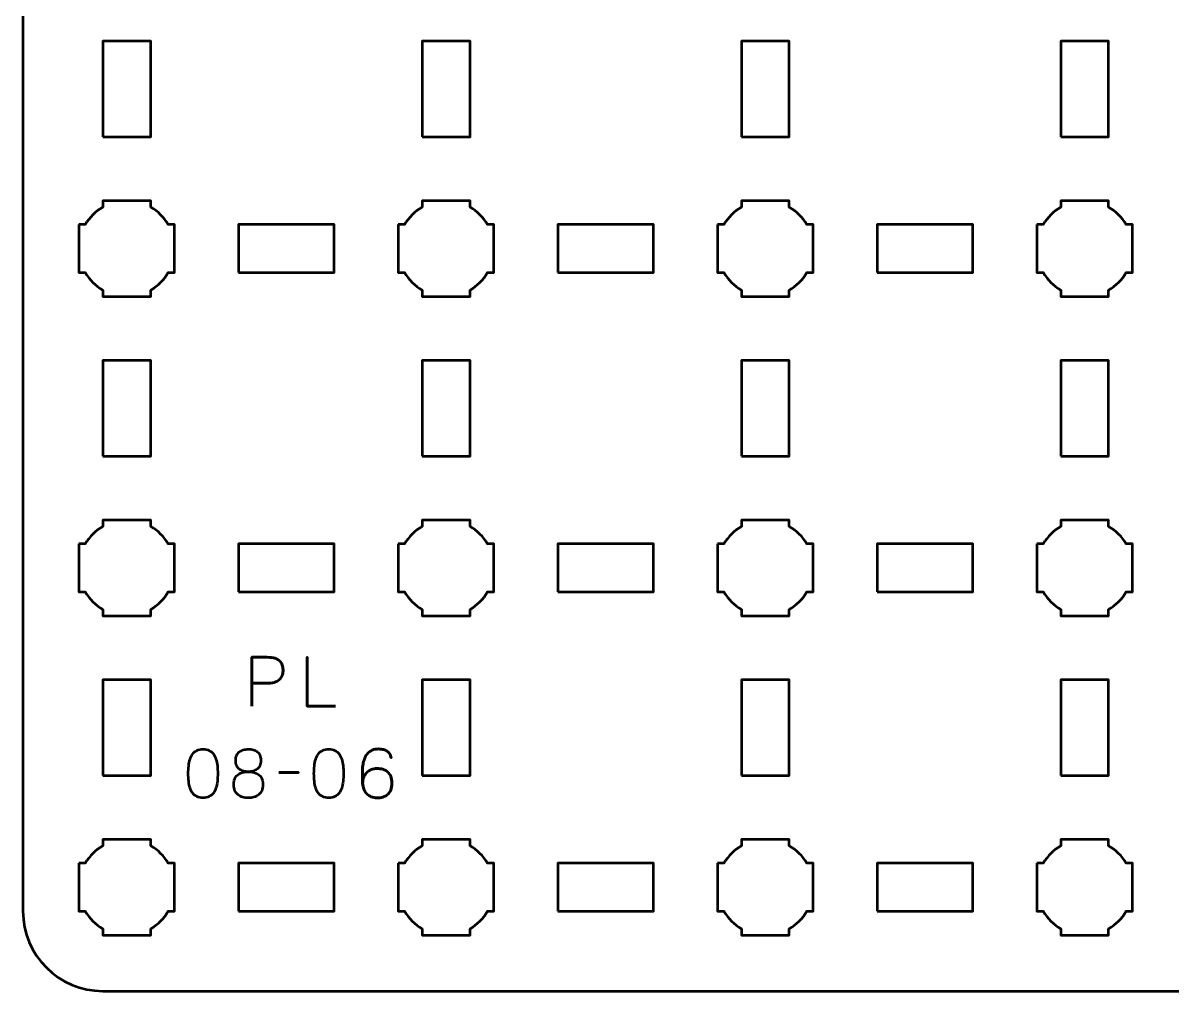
# Model space of a CAD drawing. Header units: centimetres. Extents: x -18.1 to -2.9, y -20.5 to -9.2.
# Drawn here: x -18.15 to -10.95, y -20.5 to -14.44 of the extents above; entities that cross this region are included whole.
import ezdxf

# ---------------------------------------------------------------- set-up
doc = ezdxf.new("R2010")
doc.units = ezdxf.units.CM
doc.header["$MEASUREMENT"] = 0
doc.layers.add('Layer 1', color=7, linetype='Continuous')

msp = doc.modelspace()

# ---------------------------------------------------------------- linework, layer by layer
at = {"layer": 'Layer 1', "color": 250, "lineweight": 53}
for points in [[(-17.65, -15.15), (-17.35, -15.15), (-17.35, -14.55), (-17.65, -14.55), (-17.65, -15.15)], [(-15.65, -15.15), (-15.35, -15.15), (-15.35, -14.55), (-15.65, -14.55), (-15.65, -15.15)], [(-13.65, -15.15), (-13.35, -15.15), (-13.35, -14.55), (-13.65, -14.55), (-13.65, -15.15)], [(-11.65, -15.15), (-11.35, -15.15), (-11.35, -14.55), (-11.65, -14.55), (-11.65, -15.15)], [(-16.8, -16), (-16.2, -16), (-16.2, -15.7), (-16.8, -15.7), (-16.8, -16)], [(-14.8, -16), (-14.2, -16), (-14.2, -15.7), (-14.8, -15.7), (-14.8, -16)], [(-12.8, -16), (-12.2, -16), (-12.2, -15.7), (-12.8, -15.7), (-12.8, -16)], [(-17.65, -17.15), (-17.35, -17.15), (-17.35, -16.55), (-17.65, -16.55), (-17.65, -17.15)], [(-15.65, -17.15), (-15.35, -17.15), (-15.35, -16.55), (-15.65, -16.55), (-15.65, -17.15)], [(-13.65, -17.15), (-13.35, -17.15), (-13.35, -16.55), (-13.65, -16.55), (-13.65, -17.15)], [(-11.65, -17.15), (-11.35, -17.15), (-11.35, -16.55), (-11.65, -16.55), (-11.65, -17.15)], [(-16.8, -18), (-16.2, -18), (-16.2, -17.7), (-16.8, -17.7), (-16.8, -18)], [(-14.8, -18), (-14.2, -18), (-14.2, -17.7), (-14.8, -17.7), (-14.8, -18)], [(-12.8, -18), (-12.2, -18), (-12.2, -17.7), (-12.8, -17.7), (-12.8, -18)], [(-17.65, -19.15), (-17.35, -19.15), (-17.35, -18.55), (-17.65, -18.55), (-17.65, -19.15)], [(-15.65, -19.15), (-15.35, -19.15), (-15.35, -18.55), (-15.65, -18.55), (-15.65, -19.15)], [(-13.65, -19.15), (-13.35, -19.15), (-13.35, -18.55), (-13.65, -18.55), (-13.65, -19.15)], [(-11.65, -19.15), (-11.35, -19.15), (-11.35, -18.55), (-11.65, -18.55), (-11.65, -19.15)], [(-16.8, -20), (-16.2, -20), (-16.2, -19.7), (-16.8, -19.7), (-16.8, -20)], [(-14.8, -20), (-14.2, -20), (-14.2, -19.7), (-14.8, -19.7), (-14.8, -20)], [(-12.8, -20), (-12.2, -20), (-12.2, -19.7), (-12.8, -19.7), (-12.8, -20)]]:
    msp.add_lwpolyline(points, close=True, dxfattribs=at)
msp.add_open_spline([(-18.15, -20), (-18.15, -20), (-18.15, -9.7), (-18.15, -9.7), (-18.15, -9.7), (-18.15, -9.42391), (-17.92609, -9.2), (-17.65, -9.2), (-17.65, -9.2), (-17.65, -9.2), (-3.35, -9.2), (-3.35, -9.2), (-3.35, -9.2), (-3.07391, -9.2), (-2.85, -9.42391), (-2.85, -9.7), (-2.85, -9.7), (-2.85, -9.7), (-2.85, -20), (-2.85, -20), (-2.85, -20), (-2.85, -20.27609), (-3.07391, -20.5), (-3.35, -20.5), (-3.35, -20.5), (-3.35, -20.5), (-17.65, -20.5), (-17.65, -20.5), (-17.65, -20.5), (-17.92609, -20.5), (-18.15, -20.27609), (-18.15, -20)], degree=3, knots=[0, 0, 0, 0, 0.125, 0.125, 0.125, 0.125, 0.25, 0.25, 0.25, 0.25, 0.375, 0.375, 0.375, 0.375, 0.5, 0.5, 0.5, 0.5, 0.625, 0.625, 0.625, 0.625, 0.75, 0.75, 0.75, 0.75, 0.875, 0.875, 0.875, 0.875, 1, 1, 1, 1], dxfattribs=at)
at = {"layer": 'Layer 1', "lineweight": 53}
for points in [[(-17.8, -15.7), (-17.8, -15.7), (-17.75985, -15.7), (-17.75985, -15.7), (-17.75985, -15.7), (-17.7335, -15.65447), (-17.69553, -15.6165), (-17.65, -15.59015), (-17.65, -15.59015), (-17.65, -15.59015), (-17.65, -15.55), (-17.65, -15.55), (-17.65, -15.55), (-17.65, -15.55), (-17.5, -15.55), (-17.5, -15.55), (-17.5, -15.55), (-17.5, -15.55), (-17.35, -15.55), (-17.35, -15.55), (-17.35, -15.55), (-17.35, -15.55), (-17.35, -15.59015), (-17.35, -15.59015), (-17.35, -15.59015), (-17.30447, -15.6165), (-17.2665, -15.65447), (-17.24015, -15.7), (-17.24015, -15.7), (-17.24015, -15.7), (-17.2, -15.7), (-17.2, -15.7), (-17.2, -15.7), (-17.2, -15.7), (-17.2, -15.85), (-17.2, -15.85), (-17.2, -15.85), (-17.2, -15.85), (-17.2, -16), (-17.2, -16), (-17.2, -16), (-17.2, -16), (-17.24015, -16), (-17.24015, -16), (-17.24015, -16), (-17.2665, -16.04553), (-17.30447, -16.0835), (-17.35, -16.10985), (-17.35, -16.10985), (-17.35, -16.10985), (-17.35, -16.15), (-17.35, -16.15), (-17.35, -16.15), (-17.35, -16.15), (-17.5, -16.15), (-17.5, -16.15), (-17.5, -16.15), (-17.5, -16.15), (-17.65, -16.15), (-17.65, -16.15), (-17.65, -16.15), (-17.65, -16.15), (-17.65, -16.10985), (-17.65, -16.10985), (-17.65, -16.10985), (-17.69553, -16.0835), (-17.7335, -16.04553), (-17.75985, -16), (-17.75985, -16), (-17.75985, -16), (-17.8, -16), (-17.8, -16), (-17.8, -16), (-17.8, -16), (-17.8, -15.85), (-17.8, -15.85), (-17.8, -15.85), (-17.8, -15.85), (-17.8, -15.7), (-17.8, -15.7)], [(-15.8, -15.7), (-15.8, -15.7), (-15.75985, -15.7), (-15.75985, -15.7), (-15.75985, -15.7), (-15.7335, -15.65447), (-15.69553, -15.6165), (-15.65, -15.59015), (-15.65, -15.59015), (-15.65, -15.59015), (-15.65, -15.55), (-15.65, -15.55), (-15.65, -15.55), (-15.65, -15.55), (-15.5, -15.55), (-15.5, -15.55), (-15.5, -15.55), (-15.5, -15.55), (-15.35, -15.55), (-15.35, -15.55), (-15.35, -15.55), (-15.35, -15.55), (-15.35, -15.59015), (-15.35, -15.59015), (-15.35, -15.59015), (-15.30447, -15.6165), (-15.2665, -15.65447), (-15.24015, -15.7), (-15.24015, -15.7), (-15.24015, -15.7), (-15.2, -15.7), (-15.2, -15.7), (-15.2, -15.7), (-15.2, -15.7), (-15.2, -15.85), (-15.2, -15.85), (-15.2, -15.85), (-15.2, -15.85), (-15.2, -16), (-15.2, -16), (-15.2, -16), (-15.2, -16), (-15.24015, -16), (-15.24015, -16), (-15.24015, -16), (-15.2665, -16.04553), (-15.30447, -16.0835), (-15.35, -16.10985), (-15.35, -16.10985), (-15.35, -16.10985), (-15.35, -16.15), (-15.35, -16.15), (-15.35, -16.15), (-15.35, -16.15), (-15.5, -16.15), (-15.5, -16.15), (-15.5, -16.15), (-15.5, -16.15), (-15.65, -16.15), (-15.65, -16.15), (-15.65, -16.15), (-15.65, -16.15), (-15.65, -16.10985), (-15.65, -16.10985), (-15.65, -16.10985), (-15.69553, -16.0835), (-15.7335, -16.04553), (-15.75985, -16), (-15.75985, -16), (-15.75985, -16), (-15.8, -16), (-15.8, -16), (-15.8, -16), (-15.8, -16), (-15.8, -15.85), (-15.8, -15.85), (-15.8, -15.85), (-15.8, -15.85), (-15.8, -15.7), (-15.8, -15.7)], [(-13.8, -15.7), (-13.8, -15.7), (-13.75985, -15.7), (-13.75985, -15.7), (-13.75985, -15.7), (-13.7335, -15.65447), (-13.69553, -15.6165), (-13.65, -15.59015), (-13.65, -15.59015), (-13.65, -15.59015), (-13.65, -15.55), (-13.65, -15.55), (-13.65, -15.55), (-13.65, -15.55), (-13.5, -15.55), (-13.5, -15.55), (-13.5, -15.55), (-13.5, -15.55), (-13.35, -15.55), (-13.35, -15.55), (-13.35, -15.55), (-13.35, -15.55), (-13.35, -15.59015), (-13.35, -15.59015), (-13.35, -15.59015), (-13.30447, -15.6165), (-13.2665, -15.65447), (-13.24015, -15.7), (-13.24015, -15.7), (-13.24015, -15.7), (-13.2, -15.7), (-13.2, -15.7), (-13.2, -15.7), (-13.2, -15.7), (-13.2, -15.85), (-13.2, -15.85), (-13.2, -15.85), (-13.2, -15.85), (-13.2, -16), (-13.2, -16), (-13.2, -16), (-13.2, -16), (-13.24015, -16), (-13.24015, -16), (-13.24015, -16), (-13.2665, -16.04553), (-13.30447, -16.0835), (-13.35, -16.10985), (-13.35, -16.10985), (-13.35, -16.10985), (-13.35, -16.15), (-13.35, -16.15), (-13.35, -16.15), (-13.35, -16.15), (-13.5, -16.15), (-13.5, -16.15), (-13.5, -16.15), (-13.5, -16.15), (-13.65, -16.15), (-13.65, -16.15), (-13.65, -16.15), (-13.65, -16.15), (-13.65, -16.10985), (-13.65, -16.10985), (-13.65, -16.10985), (-13.69553, -16.0835), (-13.7335, -16.04553), (-13.75985, -16), (-13.75985, -16), (-13.75985, -16), (-13.8, -16), (-13.8, -16), (-13.8, -16), (-13.8, -16), (-13.8, -15.85), (-13.8, -15.85), (-13.8, -15.85), (-13.8, -15.85), (-13.8, -15.7), (-13.8, -15.7)], [(-11.8, -15.7), (-11.8, -15.7), (-11.75985, -15.7), (-11.75985, -15.7), (-11.75985, -15.7), (-11.7335, -15.65447), (-11.69553, -15.6165), (-11.65, -15.59015), (-11.65, -15.59015), (-11.65, -15.59015), (-11.65, -15.55), (-11.65, -15.55), (-11.65, -15.55), (-11.65, -15.55), (-11.5, -15.55), (-11.5, -15.55), (-11.5, -15.55), (-11.5, -15.55), (-11.35, -15.55), (-11.35, -15.55), (-11.35, -15.55), (-11.35, -15.55), (-11.35, -15.59015), (-11.35, -15.59015), (-11.35, -15.59015), (-11.30447, -15.6165), (-11.2665, -15.65447), (-11.24015, -15.7), (-11.24015, -15.7), (-11.24015, -15.7), (-11.2, -15.7), (-11.2, -15.7), (-11.2, -15.7), (-11.2, -15.7), (-11.2, -15.85), (-11.2, -15.85), (-11.2, -15.85), (-11.2, -15.85), (-11.2, -16), (-11.2, -16), (-11.2, -16), (-11.2, -16), (-11.24015, -16), (-11.24015, -16), (-11.24015, -16), (-11.2665, -16.04553), (-11.30447, -16.0835), (-11.35, -16.10985), (-11.35, -16.10985), (-11.35, -16.10985), (-11.35, -16.15), (-11.35, -16.15), (-11.35, -16.15), (-11.35, -16.15), (-11.5, -16.15), (-11.5, -16.15), (-11.5, -16.15), (-11.5, -16.15), (-11.65, -16.15), (-11.65, -16.15), (-11.65, -16.15), (-11.65, -16.15), (-11.65, -16.10985), (-11.65, -16.10985), (-11.65, -16.10985), (-11.69553, -16.0835), (-11.7335, -16.04553), (-11.75985, -16), (-11.75985, -16), (-11.75985, -16), (-11.8, -16), (-11.8, -16), (-11.8, -16), (-11.8, -16), (-11.8, -15.85), (-11.8, -15.85), (-11.8, -15.85), (-11.8, -15.85), (-11.8, -15.7), (-11.8, -15.7)], [(-17.8, -17.7), (-17.8, -17.7), (-17.75985, -17.7), (-17.75985, -17.7), (-17.75985, -17.7), (-17.7335, -17.65447), (-17.69553, -17.6165), (-17.65, -17.59015), (-17.65, -17.59015), (-17.65, -17.59015), (-17.65, -17.55), (-17.65, -17.55), (-17.65, -17.55), (-17.65, -17.55), (-17.5, -17.55), (-17.5, -17.55), (-17.5, -17.55), (-17.5, -17.55), (-17.35, -17.55), (-17.35, -17.55), (-17.35, -17.55), (-17.35, -17.55), (-17.35, -17.59015), (-17.35, -17.59015), (-17.35, -17.59015), (-17.30447, -17.6165), (-17.2665, -17.65447), (-17.24015, -17.7), (-17.24015, -17.7), (-17.24015, -17.7), (-17.2, -17.7), (-17.2, -17.7), (-17.2, -17.7), (-17.2, -17.7), (-17.2, -17.85), (-17.2, -17.85), (-17.2, -17.85), (-17.2, -17.85), (-17.2, -18), (-17.2, -18), (-17.2, -18), (-17.2, -18), (-17.24015, -18), (-17.24015, -18), (-17.24015, -18), (-17.2665, -18.04553), (-17.30447, -18.0835), (-17.35, -18.10985), (-17.35, -18.10985), (-17.35, -18.10985), (-17.35, -18.15), (-17.35, -18.15), (-17.35, -18.15), (-17.35, -18.15), (-17.5, -18.15), (-17.5, -18.15), (-17.5, -18.15), (-17.5, -18.15), (-17.65, -18.15), (-17.65, -18.15), (-17.65, -18.15), (-17.65, -18.15), (-17.65, -18.10985), (-17.65, -18.10985), (-17.65, -18.10985), (-17.69553, -18.0835), (-17.7335, -18.04553), (-17.75985, -18), (-17.75985, -18), (-17.75985, -18), (-17.8, -18), (-17.8, -18), (-17.8, -18), (-17.8, -18), (-17.8, -17.85), (-17.8, -17.85), (-17.8, -17.85), (-17.8, -17.85), (-17.8, -17.7), (-17.8, -17.7)], [(-15.8, -17.7), (-15.8, -17.7), (-15.75985, -17.7), (-15.75985, -17.7), (-15.75985, -17.7), (-15.7335, -17.65447), (-15.69553, -17.6165), (-15.65, -17.59015), (-15.65, -17.59015), (-15.65, -17.59015), (-15.65, -17.55), (-15.65, -17.55), (-15.65, -17.55), (-15.65, -17.55), (-15.5, -17.55), (-15.5, -17.55), (-15.5, -17.55), (-15.5, -17.55), (-15.35, -17.55), (-15.35, -17.55), (-15.35, -17.55), (-15.35, -17.55), (-15.35, -17.59015), (-15.35, -17.59015), (-15.35, -17.59015), (-15.30447, -17.6165), (-15.2665, -17.65447), (-15.24015, -17.7), (-15.24015, -17.7), (-15.24015, -17.7), (-15.2, -17.7), (-15.2, -17.7), (-15.2, -17.7), (-15.2, -17.7), (-15.2, -17.85), (-15.2, -17.85), (-15.2, -17.85), (-15.2, -17.85), (-15.2, -18), (-15.2, -18), (-15.2, -18), (-15.2, -18), (-15.24015, -18), (-15.24015, -18), (-15.24015, -18), (-15.2665, -18.04553), (-15.30447, -18.0835), (-15.35, -18.10985), (-15.35, -18.10985), (-15.35, -18.10985), (-15.35, -18.15), (-15.35, -18.15), (-15.35, -18.15), (-15.35, -18.15), (-15.5, -18.15), (-15.5, -18.15), (-15.5, -18.15), (-15.5, -18.15), (-15.65, -18.15), (-15.65, -18.15), (-15.65, -18.15), (-15.65, -18.15), (-15.65, -18.10985), (-15.65, -18.10985), (-15.65, -18.10985), (-15.69553, -18.0835), (-15.7335, -18.04553), (-15.75985, -18), (-15.75985, -18), (-15.75985, -18), (-15.8, -18), (-15.8, -18), (-15.8, -18), (-15.8, -18), (-15.8, -17.85), (-15.8, -17.85), (-15.8, -17.85), (-15.8, -17.85), (-15.8, -17.7), (-15.8, -17.7)], [(-13.8, -17.7), (-13.8, -17.7), (-13.75985, -17.7), (-13.75985, -17.7), (-13.75985, -17.7), (-13.7335, -17.65447), (-13.69553, -17.6165), (-13.65, -17.59015), (-13.65, -17.59015), (-13.65, -17.59015), (-13.65, -17.55), (-13.65, -17.55), (-13.65, -17.55), (-13.65, -17.55), (-13.5, -17.55), (-13.5, -17.55), (-13.5, -17.55), (-13.5, -17.55), (-13.35, -17.55), (-13.35, -17.55), (-13.35, -17.55), (-13.35, -17.55), (-13.35, -17.59015), (-13.35, -17.59015), (-13.35, -17.59015), (-13.30447, -17.6165), (-13.2665, -17.65447), (-13.24015, -17.7), (-13.24015, -17.7), (-13.24015, -17.7), (-13.2, -17.7), (-13.2, -17.7), (-13.2, -17.7), (-13.2, -17.7), (-13.2, -17.85), (-13.2, -17.85), (-13.2, -17.85), (-13.2, -17.85), (-13.2, -18), (-13.2, -18), (-13.2, -18), (-13.2, -18), (-13.24015, -18), (-13.24015, -18), (-13.24015, -18), (-13.2665, -18.04553), (-13.30447, -18.0835), (-13.35, -18.10985), (-13.35, -18.10985), (-13.35, -18.10985), (-13.35, -18.15), (-13.35, -18.15), (-13.35, -18.15), (-13.35, -18.15), (-13.5, -18.15), (-13.5, -18.15), (-13.5, -18.15), (-13.5, -18.15), (-13.65, -18.15), (-13.65, -18.15), (-13.65, -18.15), (-13.65, -18.15), (-13.65, -18.10985), (-13.65, -18.10985), (-13.65, -18.10985), (-13.69553, -18.0835), (-13.7335, -18.04553), (-13.75985, -18), (-13.75985, -18), (-13.75985, -18), (-13.8, -18), (-13.8, -18), (-13.8, -18), (-13.8, -18), (-13.8, -17.85), (-13.8, -17.85), (-13.8, -17.85), (-13.8, -17.85), (-13.8, -17.7), (-13.8, -17.7)], [(-11.8, -17.7), (-11.8, -17.7), (-11.75985, -17.7), (-11.75985, -17.7), (-11.75985, -17.7), (-11.7335, -17.65447), (-11.69553, -17.6165), (-11.65, -17.59015), (-11.65, -17.59015), (-11.65, -17.59015), (-11.65, -17.55), (-11.65, -17.55), (-11.65, -17.55), (-11.65, -17.55), (-11.5, -17.55), (-11.5, -17.55), (-11.5, -17.55), (-11.5, -17.55), (-11.35, -17.55), (-11.35, -17.55), (-11.35, -17.55), (-11.35, -17.55), (-11.35, -17.59015), (-11.35, -17.59015), (-11.35, -17.59015), (-11.30447, -17.6165), (-11.2665, -17.65447), (-11.24015, -17.7), (-11.24015, -17.7), (-11.24015, -17.7), (-11.2, -17.7), (-11.2, -17.7), (-11.2, -17.7), (-11.2, -17.7), (-11.2, -17.85), (-11.2, -17.85), (-11.2, -17.85), (-11.2, -17.85), (-11.2, -18), (-11.2, -18), (-11.2, -18), (-11.2, -18), (-11.24015, -18), (-11.24015, -18), (-11.24015, -18), (-11.2665, -18.04553), (-11.30447, -18.0835), (-11.35, -18.10985), (-11.35, -18.10985), (-11.35, -18.10985), (-11.35, -18.15), (-11.35, -18.15), (-11.35, -18.15), (-11.35, -18.15), (-11.5, -18.15), (-11.5, -18.15), (-11.5, -18.15), (-11.5, -18.15), (-11.65, -18.15), (-11.65, -18.15), (-11.65, -18.15), (-11.65, -18.15), (-11.65, -18.10985), (-11.65, -18.10985), (-11.65, -18.10985), (-11.69553, -18.0835), (-11.7335, -18.04553), (-11.75985, -18), (-11.75985, -18), (-11.75985, -18), (-11.8, -18), (-11.8, -18), (-11.8, -18), (-11.8, -18), (-11.8, -17.85), (-11.8, -17.85), (-11.8, -17.85), (-11.8, -17.85), (-11.8, -17.7), (-11.8, -17.7)], [(-17.8, -19.7), (-17.8, -19.7), (-17.75985, -19.7), (-17.75985, -19.7), (-17.75985, -19.7), (-17.7335, -19.65447), (-17.69553, -19.6165), (-17.65, -19.59015), (-17.65, -19.59015), (-17.65, -19.59015), (-17.65, -19.55), (-17.65, -19.55), (-17.65, -19.55), (-17.65, -19.55), (-17.5, -19.55), (-17.5, -19.55), (-17.5, -19.55), (-17.5, -19.55), (-17.35, -19.55), (-17.35, -19.55), (-17.35, -19.55), (-17.35, -19.55), (-17.35, -19.59015), (-17.35, -19.59015), (-17.35, -19.59015), (-17.30447, -19.6165), (-17.2665, -19.65447), (-17.24015, -19.7), (-17.24015, -19.7), (-17.24015, -19.7), (-17.2, -19.7), (-17.2, -19.7), (-17.2, -19.7), (-17.2, -19.7), (-17.2, -19.85), (-17.2, -19.85), (-17.2, -19.85), (-17.2, -19.85), (-17.2, -20), (-17.2, -20), (-17.2, -20), (-17.2, -20), (-17.24015, -20), (-17.24015, -20), (-17.24015, -20), (-17.2665, -20.04553), (-17.30447, -20.0835), (-17.35, -20.10985), (-17.35, -20.10985), (-17.35, -20.10985), (-17.35, -20.15), (-17.35, -20.15), (-17.35, -20.15), (-17.35, -20.15), (-17.5, -20.15), (-17.5, -20.15), (-17.5, -20.15), (-17.5, -20.15), (-17.65, -20.15), (-17.65, -20.15), (-17.65, -20.15), (-17.65, -20.15), (-17.65, -20.10985), (-17.65, -20.10985), (-17.65, -20.10985), (-17.69553, -20.0835), (-17.7335, -20.04553), (-17.75985, -20), (-17.75985, -20), (-17.75985, -20), (-17.8, -20), (-17.8, -20), (-17.8, -20), (-17.8, -20), (-17.8, -19.85), (-17.8, -19.85), (-17.8, -19.85), (-17.8, -19.85), (-17.8, -19.7), (-17.8, -19.7)], [(-15.8, -19.7), (-15.8, -19.7), (-15.75985, -19.7), (-15.75985, -19.7), (-15.75985, -19.7), (-15.7335, -19.65447), (-15.69553, -19.6165), (-15.65, -19.59015), (-15.65, -19.59015), (-15.65, -19.59015), (-15.65, -19.55), (-15.65, -19.55), (-15.65, -19.55), (-15.65, -19.55), (-15.5, -19.55), (-15.5, -19.55), (-15.5, -19.55), (-15.5, -19.55), (-15.35, -19.55), (-15.35, -19.55), (-15.35, -19.55), (-15.35, -19.55), (-15.35, -19.59015), (-15.35, -19.59015), (-15.35, -19.59015), (-15.30447, -19.6165), (-15.2665, -19.65447), (-15.24015, -19.7), (-15.24015, -19.7), (-15.24015, -19.7), (-15.2, -19.7), (-15.2, -19.7), (-15.2, -19.7), (-15.2, -19.7), (-15.2, -19.85), (-15.2, -19.85), (-15.2, -19.85), (-15.2, -19.85), (-15.2, -20), (-15.2, -20), (-15.2, -20), (-15.2, -20), (-15.24015, -20), (-15.24015, -20), (-15.24015, -20), (-15.2665, -20.04553), (-15.30447, -20.0835), (-15.35, -20.10985), (-15.35, -20.10985), (-15.35, -20.10985), (-15.35, -20.15), (-15.35, -20.15), (-15.35, -20.15), (-15.35, -20.15), (-15.5, -20.15), (-15.5, -20.15), (-15.5, -20.15), (-15.5, -20.15), (-15.65, -20.15), (-15.65, -20.15), (-15.65, -20.15), (-15.65, -20.15), (-15.65, -20.10985), (-15.65, -20.10985), (-15.65, -20.10985), (-15.69553, -20.0835), (-15.7335, -20.04553), (-15.75985, -20), (-15.75985, -20), (-15.75985, -20), (-15.8, -20), (-15.8, -20), (-15.8, -20), (-15.8, -20), (-15.8, -19.85), (-15.8, -19.85), (-15.8, -19.85), (-15.8, -19.85), (-15.8, -19.7), (-15.8, -19.7)], [(-13.8, -19.7), (-13.8, -19.7), (-13.75985, -19.7), (-13.75985, -19.7), (-13.75985, -19.7), (-13.7335, -19.65447), (-13.69553, -19.6165), (-13.65, -19.59015), (-13.65, -19.59015), (-13.65, -19.59015), (-13.65, -19.55), (-13.65, -19.55), (-13.65, -19.55), (-13.65, -19.55), (-13.5, -19.55), (-13.5, -19.55), (-13.5, -19.55), (-13.5, -19.55), (-13.35, -19.55), (-13.35, -19.55), (-13.35, -19.55), (-13.35, -19.55), (-13.35, -19.59015), (-13.35, -19.59015), (-13.35, -19.59015), (-13.30447, -19.6165), (-13.2665, -19.65447), (-13.24015, -19.7), (-13.24015, -19.7), (-13.24015, -19.7), (-13.2, -19.7), (-13.2, -19.7), (-13.2, -19.7), (-13.2, -19.7), (-13.2, -19.85), (-13.2, -19.85), (-13.2, -19.85), (-13.2, -19.85), (-13.2, -20), (-13.2, -20), (-13.2, -20), (-13.2, -20), (-13.24015, -20), (-13.24015, -20), (-13.24015, -20), (-13.2665, -20.04553), (-13.30447, -20.0835), (-13.35, -20.10985), (-13.35, -20.10985), (-13.35, -20.10985), (-13.35, -20.15), (-13.35, -20.15), (-13.35, -20.15), (-13.35, -20.15), (-13.5, -20.15), (-13.5, -20.15), (-13.5, -20.15), (-13.5, -20.15), (-13.65, -20.15), (-13.65, -20.15), (-13.65, -20.15), (-13.65, -20.15), (-13.65, -20.10985), (-13.65, -20.10985), (-13.65, -20.10985), (-13.69553, -20.0835), (-13.7335, -20.04553), (-13.75985, -20), (-13.75985, -20), (-13.75985, -20), (-13.8, -20), (-13.8, -20), (-13.8, -20), (-13.8, -20), (-13.8, -19.85), (-13.8, -19.85), (-13.8, -19.85), (-13.8, -19.85), (-13.8, -19.7), (-13.8, -19.7)], [(-11.8, -19.7), (-11.8, -19.7), (-11.75985, -19.7), (-11.75985, -19.7), (-11.75985, -19.7), (-11.7335, -19.65447), (-11.69553, -19.6165), (-11.65, -19.59015), (-11.65, -19.59015), (-11.65, -19.59015), (-11.65, -19.55), (-11.65, -19.55), (-11.65, -19.55), (-11.65, -19.55), (-11.5, -19.55), (-11.5, -19.55), (-11.5, -19.55), (-11.5, -19.55), (-11.35, -19.55), (-11.35, -19.55), (-11.35, -19.55), (-11.35, -19.55), (-11.35, -19.59015), (-11.35, -19.59015), (-11.35, -19.59015), (-11.30447, -19.6165), (-11.2665, -19.65447), (-11.24015, -19.7), (-11.24015, -19.7), (-11.24015, -19.7), (-11.2, -19.7), (-11.2, -19.7), (-11.2, -19.7), (-11.2, -19.7), (-11.2, -19.85), (-11.2, -19.85), (-11.2, -19.85), (-11.2, -19.85), (-11.2, -20), (-11.2, -20), (-11.2, -20), (-11.2, -20), (-11.24015, -20), (-11.24015, -20), (-11.24015, -20), (-11.2665, -20.04553), (-11.30447, -20.0835), (-11.35, -20.10985), (-11.35, -20.10985), (-11.35, -20.10985), (-11.35, -20.15), (-11.35, -20.15), (-11.35, -20.15), (-11.35, -20.15), (-11.5, -20.15), (-11.5, -20.15), (-11.5, -20.15), (-11.5, -20.15), (-11.65, -20.15), (-11.65, -20.15), (-11.65, -20.15), (-11.65, -20.15), (-11.65, -20.10985), (-11.65, -20.10985), (-11.65, -20.10985), (-11.69553, -20.0835), (-11.7335, -20.04553), (-11.75985, -20), (-11.75985, -20), (-11.75985, -20), (-11.8, -20), (-11.8, -20), (-11.8, -20), (-11.8, -20), (-11.8, -19.85), (-11.8, -19.85), (-11.8, -19.85), (-11.8, -19.85), (-11.8, -19.7), (-11.8, -19.7)]]:
    msp.add_open_spline(points, degree=3, knots=[0, 0, 0, 0, 0.05, 0.05, 0.05, 0.05, 0.1, 0.1, 0.1, 0.1, 0.15, 0.15, 0.15, 0.15, 0.2, 0.2, 0.2, 0.2, 0.25, 0.25, 0.25, 0.25, 0.3, 0.3, 0.3, 0.3, 0.35, 0.35, 0.35, 0.35, 0.4, 0.4, 0.4, 0.4, 0.45, 0.45, 0.45, 0.45, 0.5, 0.5, 0.5, 0.5, 0.55, 0.55, 0.55, 0.55, 0.6, 0.6, 0.6, 0.6, 0.65, 0.65, 0.65, 0.65, 0.7, 0.7, 0.7, 0.7, 0.75, 0.75, 0.75, 0.75, 0.8, 0.8, 0.8, 0.8, 0.85, 0.85, 0.85, 0.85, 0.9, 0.9, 0.9, 0.9, 0.95, 0.95, 0.95, 0.95, 1, 1, 1, 1], dxfattribs=at)
at = {"layer": 'Layer 1', "color": 5, "lineweight": 53}
for points, knots in [([(-16.71695, -18.71492), (-16.71695, -18.71492), (-16.71695, -18.4097), (-16.71695, -18.4097), (-16.71695, -18.4097), (-16.71695, -18.4097), (-16.61958, -18.4097), (-16.61958, -18.4097), (-16.61958, -18.4097), (-16.60011, -18.40977), (-16.5841, -18.41196), (-16.57147, -18.41619), (-16.57147, -18.41619), (-16.55891, -18.42035), (-16.54903, -18.42614), (-16.5419, -18.43348), (-16.5419, -18.43348), (-16.53478, -18.44074), (-16.5297, -18.44907), (-16.52659, -18.45845), (-16.52659, -18.45845), (-16.52356, -18.46784), (-16.5218, -18.47764), (-16.52137, -18.48802), (-16.52137, -18.48802), (-16.52088, -18.49839), (-16.52208, -18.50855), (-16.5249, -18.51842), (-16.5249, -18.51842), (-16.52779, -18.5283), (-16.53266, -18.53726), (-16.53965, -18.54531), (-16.53965, -18.54531), (-16.54656, -18.55335), (-16.55594, -18.55977), (-16.56773, -18.5645), (-16.56773, -18.5645), (-16.57951, -18.56929), (-16.59411, -18.57169), (-16.61154, -18.57183), (-16.61154, -18.57183), (-16.61154, -18.57183), (-16.71695, -18.57183), (-16.71695, -18.57183), (-16.71695, -18.57183), (-16.71695, -18.57183), (-16.61154, -18.57183), (-16.61154, -18.57183), (-16.61154, -18.57183), (-16.59447, -18.57169), (-16.58, -18.56929), (-16.56829, -18.5645), (-16.56829, -18.5645), (-16.55651, -18.55977), (-16.54712, -18.55335), (-16.54007, -18.54531), (-16.54007, -18.54531), (-16.53308, -18.53726), (-16.52807, -18.5283), (-16.52511, -18.51842), (-16.52511, -18.51842), (-16.52215, -18.50855), (-16.52088, -18.49839), (-16.52137, -18.48802), (-16.52137, -18.48802), (-16.5218, -18.47764), (-16.52356, -18.46784), (-16.52673, -18.45845), (-16.52673, -18.45845), (-16.52984, -18.44907), (-16.53506, -18.44074), (-16.54219, -18.43348), (-16.54219, -18.43348), (-16.54938, -18.42614), (-16.55926, -18.42035), (-16.57182, -18.41619), (-16.57182, -18.41619), (-16.58445, -18.41196), (-16.60032, -18.40977), (-16.61958, -18.4097), (-16.61958, -18.4097), (-16.61958, -18.4097), (-16.71695, -18.4097), (-16.71695, -18.4097), (-16.71695, -18.4097), (-16.71695, -18.4097), (-16.71695, -18.71492), (-16.71695, -18.71492)], [0, 0, 0, 0, 0.0454545, 0.0454545, 0.0454545, 0.0454545, 0.0909091, 0.0909091, 0.0909091, 0.0909091, 0.1363636, 0.1363636, 0.1363636, 0.1363636, 0.1818182, 0.1818182, 0.1818182, 0.1818182, 0.2272727, 0.2272727, 0.2272727, 0.2272727, 0.2727273, 0.2727273, 0.2727273, 0.2727273, 0.3181818, 0.3181818, 0.3181818, 0.3181818, 0.3636364, 0.3636364, 0.3636364, 0.3636364, 0.4090909, 0.4090909, 0.4090909, 0.4090909, 0.4545455, 0.4545455, 0.4545455, 0.4545455, 0.5, 0.5, 0.5, 0.5, 0.5454545, 0.5454545, 0.5454545, 0.5454545, 0.5909091, 0.5909091, 0.5909091, 0.5909091, 0.6363636, 0.6363636, 0.6363636, 0.6363636, 0.6818182, 0.6818182, 0.6818182, 0.6818182, 0.7272727, 0.7272727, 0.7272727, 0.7272727, 0.7727273, 0.7727273, 0.7727273, 0.7727273, 0.8181818, 0.8181818, 0.8181818, 0.8181818, 0.8636364, 0.8636364, 0.8636364, 0.8636364, 0.9090909, 0.9090909, 0.9090909, 0.9090909, 0.9545455, 0.9545455, 0.9545455, 0.9545455, 1, 1, 1, 1]), ([(-16.19245, -18.71492), (-16.19245, -18.71492), (-16.37067, -18.71492), (-16.37067, -18.71492), (-16.37067, -18.71492), (-16.37067, -18.71492), (-16.37067, -18.4097), (-16.37067, -18.4097), (-16.37067, -18.4097), (-16.37067, -18.4097), (-16.37067, -18.71492), (-16.37067, -18.71492), (-16.37067, -18.71492), (-16.37067, -18.71492), (-16.19245, -18.71492), (-16.19245, -18.71492)], [0, 0, 0, 0, 0.25, 0.25, 0.25, 0.25, 0.5, 0.5, 0.5, 0.5, 0.75, 0.75, 0.75, 0.75, 1, 1, 1, 1]), ([(-17.02238, -19.29023), (-17.00757, -19.29016), (-16.9948, -19.28755), (-16.98414, -19.28247), (-16.98414, -19.28247), (-16.97356, -19.27739), (-16.96474, -19.27012), (-16.95769, -19.26088), (-16.95769, -19.26088), (-16.9507, -19.25157), (-16.9452, -19.24056), (-16.94111, -19.22786), (-16.94111, -19.22786), (-16.93708, -19.21516), (-16.93419, -19.20126), (-16.93257, -19.18602), (-16.93257, -19.18602), (-16.93087, -19.17078), (-16.93003, -19.15476), (-16.9301, -19.13783), (-16.9301, -19.13783), (-16.93003, -19.12097), (-16.93087, -19.10495), (-16.93257, -19.08978), (-16.93257, -19.08978), (-16.93419, -19.07461), (-16.93708, -19.06064), (-16.94111, -19.04794), (-16.94111, -19.04794), (-16.9452, -19.03531), (-16.9507, -19.02431), (-16.95769, -19.01492), (-16.95769, -19.01492), (-16.96474, -19.00561), (-16.97356, -18.99834), (-16.98414, -18.99326), (-16.98414, -18.99326), (-16.9948, -18.98811), (-17.00757, -18.9855), (-17.02238, -18.98543), (-17.02238, -18.98543), (-17.0372, -18.9855), (-17.04997, -18.98811), (-17.06063, -18.99326), (-17.06063, -18.99326), (-17.07121, -18.99834), (-17.08003, -19.00561), (-17.08708, -19.01492), (-17.08708, -19.01492), (-17.09407, -19.02431), (-17.09957, -19.03531), (-17.10366, -19.04794), (-17.10366, -19.04794), (-17.10769, -19.06064), (-17.11058, -19.07461), (-17.1122, -19.08978), (-17.1122, -19.08978), (-17.11389, -19.10495), (-17.11474, -19.12097), (-17.11467, -19.13783), (-17.11467, -19.13783), (-17.11474, -19.15476), (-17.11389, -19.17078), (-17.1122, -19.18602), (-17.1122, -19.18602), (-17.11058, -19.20126), (-17.10769, -19.21516), (-17.10366, -19.22786), (-17.10366, -19.22786), (-17.09957, -19.24056), (-17.09407, -19.25157), (-17.08708, -19.26088), (-17.08708, -19.26088), (-17.08003, -19.27012), (-17.07121, -19.27739), (-17.06063, -19.28247), (-17.06063, -19.28247), (-17.04997, -19.28755), (-17.0372, -19.29016), (-17.02238, -19.29023)], [0, 0, 0, 0, 0.05, 0.05, 0.05, 0.05, 0.1, 0.1, 0.1, 0.1, 0.15, 0.15, 0.15, 0.15, 0.2, 0.2, 0.2, 0.2, 0.25, 0.25, 0.25, 0.25, 0.3, 0.3, 0.3, 0.3, 0.35, 0.35, 0.35, 0.35, 0.4, 0.4, 0.4, 0.4, 0.45, 0.45, 0.45, 0.45, 0.5, 0.5, 0.5, 0.5, 0.55, 0.55, 0.55, 0.55, 0.6, 0.6, 0.6, 0.6, 0.65, 0.65, 0.65, 0.65, 0.7, 0.7, 0.7, 0.7, 0.75, 0.75, 0.75, 0.75, 0.8, 0.8, 0.8, 0.8, 0.85, 0.85, 0.85, 0.85, 0.9, 0.9, 0.9, 0.9, 0.95, 0.95, 0.95, 0.95, 1, 1, 1, 1]), ([(-17.02238, -19.29023), (-17.00757, -19.29016), (-16.9948, -19.28755), (-16.98414, -19.28247), (-16.98414, -19.28247), (-16.97356, -19.27739), (-16.96474, -19.27012), (-16.95769, -19.26088), (-16.95769, -19.26088), (-16.9507, -19.25157), (-16.9452, -19.24056), (-16.94111, -19.22786), (-16.94111, -19.22786), (-16.93708, -19.21516), (-16.93419, -19.20126), (-16.93257, -19.18602), (-16.93257, -19.18602), (-16.93087, -19.17078), (-16.93003, -19.15476), (-16.9301, -19.13783), (-16.9301, -19.13783), (-16.93003, -19.12097), (-16.93087, -19.10495), (-16.93257, -19.08978), (-16.93257, -19.08978), (-16.93419, -19.07461), (-16.93708, -19.06064), (-16.94111, -19.04794), (-16.94111, -19.04794), (-16.9452, -19.03531), (-16.9507, -19.02431), (-16.95769, -19.01492), (-16.95769, -19.01492), (-16.96474, -19.00561), (-16.97356, -18.99834), (-16.98414, -18.99326), (-16.98414, -18.99326), (-16.9948, -18.98811), (-17.00757, -18.9855), (-17.02238, -18.98543), (-17.02238, -18.98543), (-17.0372, -18.9855), (-17.04997, -18.98811), (-17.06063, -18.99326), (-17.06063, -18.99326), (-17.07121, -18.99834), (-17.08003, -19.00561), (-17.08708, -19.01492), (-17.08708, -19.01492), (-17.09407, -19.02431), (-17.09957, -19.03531), (-17.10366, -19.04794), (-17.10366, -19.04794), (-17.10769, -19.06064), (-17.11058, -19.07461), (-17.1122, -19.08978), (-17.1122, -19.08978), (-17.11389, -19.10495), (-17.11474, -19.12097), (-17.11467, -19.13783), (-17.11467, -19.13783), (-17.11474, -19.15476), (-17.11389, -19.17078), (-17.1122, -19.18602), (-17.1122, -19.18602), (-17.11058, -19.20126), (-17.10769, -19.21516), (-17.10366, -19.22786), (-17.10366, -19.22786), (-17.09957, -19.24056), (-17.09407, -19.25157), (-17.08708, -19.26088), (-17.08708, -19.26088), (-17.08003, -19.27012), (-17.07121, -19.27739), (-17.06063, -19.28247), (-17.06063, -19.28247), (-17.04997, -19.28755), (-17.0372, -19.29016), (-17.02238, -19.29023)], [0, 0, 0, 0, 0.05, 0.05, 0.05, 0.05, 0.1, 0.1, 0.1, 0.1, 0.15, 0.15, 0.15, 0.15, 0.2, 0.2, 0.2, 0.2, 0.25, 0.25, 0.25, 0.25, 0.3, 0.3, 0.3, 0.3, 0.35, 0.35, 0.35, 0.35, 0.4, 0.4, 0.4, 0.4, 0.45, 0.45, 0.45, 0.45, 0.5, 0.5, 0.5, 0.5, 0.55, 0.55, 0.55, 0.55, 0.6, 0.6, 0.6, 0.6, 0.65, 0.65, 0.65, 0.65, 0.7, 0.7, 0.7, 0.7, 0.75, 0.75, 0.75, 0.75, 0.8, 0.8, 0.8, 0.8, 0.85, 0.85, 0.85, 0.85, 0.9, 0.9, 0.9, 0.9, 0.95, 0.95, 0.95, 0.95, 1, 1, 1, 1]), ([(-16.73875, -19.1264), (-16.72789, -19.1264), (-16.71773, -19.12513), (-16.7082, -19.12259), (-16.7082, -19.12259), (-16.69875, -19.11998), (-16.69042, -19.11589), (-16.68316, -19.11031), (-16.68316, -19.11031), (-16.67596, -19.10474), (-16.67032, -19.09747), (-16.66622, -19.08851), (-16.66622, -19.08851), (-16.66213, -19.07962), (-16.66009, -19.06883), (-16.66002, -19.05613), (-16.66002, -19.05613), (-16.66009, -19.04343), (-16.66206, -19.03256), (-16.66594, -19.02353), (-16.66594, -19.02353), (-16.66982, -19.0145), (-16.67533, -19.00709), (-16.68238, -19.00138), (-16.68238, -19.00138), (-16.68944, -18.99573), (-16.69776, -18.99157), (-16.70736, -18.98896), (-16.70736, -18.98896), (-16.71688, -18.98635), (-16.7274, -18.98522), (-16.73875, -18.98543), (-16.73875, -18.98543), (-16.75011, -18.98557), (-16.76063, -18.98706), (-16.77015, -18.98967), (-16.77015, -18.98967), (-16.77975, -18.99235), (-16.78807, -18.99644), (-16.79513, -19.00201), (-16.79513, -19.00201), (-16.80218, -19.00759), (-16.80769, -19.01485), (-16.81157, -19.02374), (-16.81157, -19.02374), (-16.81545, -19.0327), (-16.81742, -19.04343), (-16.81749, -19.05613), (-16.81749, -19.05613), (-16.81742, -19.06883), (-16.81538, -19.07962), (-16.81128, -19.08851), (-16.81128, -19.08851), (-16.80719, -19.09747), (-16.80155, -19.10474), (-16.79428, -19.11031), (-16.79428, -19.11031), (-16.78708, -19.11589), (-16.77876, -19.11998), (-16.7693, -19.12259), (-16.7693, -19.12259), (-16.75978, -19.12513), (-16.74962, -19.1264), (-16.73875, -19.1264)], [0, 0, 0, 0, 0.0625, 0.0625, 0.0625, 0.0625, 0.125, 0.125, 0.125, 0.125, 0.1875, 0.1875, 0.1875, 0.1875, 0.25, 0.25, 0.25, 0.25, 0.3125, 0.3125, 0.3125, 0.3125, 0.375, 0.375, 0.375, 0.375, 0.4375, 0.4375, 0.4375, 0.4375, 0.5, 0.5, 0.5, 0.5, 0.5625, 0.5625, 0.5625, 0.5625, 0.625, 0.625, 0.625, 0.625, 0.6875, 0.6875, 0.6875, 0.6875, 0.75, 0.75, 0.75, 0.75, 0.8125, 0.8125, 0.8125, 0.8125, 0.875, 0.875, 0.875, 0.875, 0.9375, 0.9375, 0.9375, 0.9375, 1, 1, 1, 1]), ([(-16.73875, -19.1264), (-16.72789, -19.1264), (-16.71773, -19.12513), (-16.7082, -19.12259), (-16.7082, -19.12259), (-16.69875, -19.11998), (-16.69042, -19.11589), (-16.68316, -19.11031), (-16.68316, -19.11031), (-16.67596, -19.10474), (-16.67032, -19.09747), (-16.66622, -19.08851), (-16.66622, -19.08851), (-16.66213, -19.07962), (-16.66009, -19.06883), (-16.66002, -19.05613), (-16.66002, -19.05613), (-16.66009, -19.04343), (-16.66206, -19.03256), (-16.66594, -19.02353), (-16.66594, -19.02353), (-16.66982, -19.0145), (-16.67533, -19.00709), (-16.68238, -19.00138), (-16.68238, -19.00138), (-16.68944, -18.99573), (-16.69776, -18.99157), (-16.70736, -18.98896), (-16.70736, -18.98896), (-16.71688, -18.98635), (-16.7274, -18.98522), (-16.73875, -18.98543), (-16.73875, -18.98543), (-16.75011, -18.98557), (-16.76063, -18.98706), (-16.77015, -18.98967), (-16.77015, -18.98967), (-16.77975, -18.99235), (-16.78807, -18.99644), (-16.79513, -19.00201), (-16.79513, -19.00201), (-16.80218, -19.00759), (-16.80769, -19.01485), (-16.81157, -19.02374), (-16.81157, -19.02374), (-16.81545, -19.0327), (-16.81742, -19.04343), (-16.81749, -19.05613), (-16.81749, -19.05613), (-16.81742, -19.06883), (-16.81538, -19.07962), (-16.81128, -19.08851), (-16.81128, -19.08851), (-16.80719, -19.09747), (-16.80155, -19.10474), (-16.79428, -19.11031), (-16.79428, -19.11031), (-16.78708, -19.11589), (-16.77876, -19.11998), (-16.7693, -19.12259), (-16.7693, -19.12259), (-16.75978, -19.12513), (-16.74962, -19.1264), (-16.73875, -19.1264)], [0, 0, 0, 0, 0.0625, 0.0625, 0.0625, 0.0625, 0.125, 0.125, 0.125, 0.125, 0.1875, 0.1875, 0.1875, 0.1875, 0.25, 0.25, 0.25, 0.25, 0.3125, 0.3125, 0.3125, 0.3125, 0.375, 0.375, 0.375, 0.375, 0.4375, 0.4375, 0.4375, 0.4375, 0.5, 0.5, 0.5, 0.5, 0.5625, 0.5625, 0.5625, 0.5625, 0.625, 0.625, 0.625, 0.625, 0.6875, 0.6875, 0.6875, 0.6875, 0.75, 0.75, 0.75, 0.75, 0.8125, 0.8125, 0.8125, 0.8125, 0.875, 0.875, 0.875, 0.875, 0.9375, 0.9375, 0.9375, 0.9375, 1, 1, 1, 1]), ([(-16.23499, -19.29023), (-16.22018, -19.29016), (-16.20741, -19.28755), (-16.19675, -19.28247), (-16.19675, -19.28247), (-16.18617, -19.27739), (-16.17735, -19.27012), (-16.1703, -19.26088), (-16.1703, -19.26088), (-16.16331, -19.25157), (-16.15781, -19.24056), (-16.15372, -19.22786), (-16.15372, -19.22786), (-16.14969, -19.21516), (-16.1468, -19.20126), (-16.14518, -19.18602), (-16.14518, -19.18602), (-16.14348, -19.17078), (-16.14264, -19.15476), (-16.14271, -19.13783), (-16.14271, -19.13783), (-16.14264, -19.12097), (-16.14348, -19.10495), (-16.14518, -19.08978), (-16.14518, -19.08978), (-16.1468, -19.07461), (-16.14969, -19.06064), (-16.15372, -19.04794), (-16.15372, -19.04794), (-16.15781, -19.03531), (-16.16331, -19.02431), (-16.1703, -19.01492), (-16.1703, -19.01492), (-16.17735, -19.00561), (-16.18617, -18.99834), (-16.19675, -18.99326), (-16.19675, -18.99326), (-16.20741, -18.98811), (-16.22018, -18.9855), (-16.23499, -18.98543), (-16.23499, -18.98543), (-16.24981, -18.9855), (-16.26258, -18.98811), (-16.27324, -18.99326), (-16.27324, -18.99326), (-16.28382, -18.99834), (-16.29264, -19.00561), (-16.29969, -19.01492), (-16.29969, -19.01492), (-16.30668, -19.02431), (-16.31218, -19.03531), (-16.31627, -19.04794), (-16.31627, -19.04794), (-16.3203, -19.06064), (-16.32319, -19.07461), (-16.32481, -19.08978), (-16.32481, -19.08978), (-16.3265, -19.10495), (-16.32735, -19.12097), (-16.32728, -19.13783), (-16.32728, -19.13783), (-16.32735, -19.15476), (-16.3265, -19.17078), (-16.32481, -19.18602), (-16.32481, -19.18602), (-16.32319, -19.20126), (-16.3203, -19.21516), (-16.31627, -19.22786), (-16.31627, -19.22786), (-16.31218, -19.24056), (-16.30668, -19.25157), (-16.29969, -19.26088), (-16.29969, -19.26088), (-16.29264, -19.27012), (-16.28382, -19.27739), (-16.27324, -19.28247), (-16.27324, -19.28247), (-16.26258, -19.28755), (-16.24981, -19.29016), (-16.23499, -19.29023)], [0, 0, 0, 0, 0.05, 0.05, 0.05, 0.05, 0.1, 0.1, 0.1, 0.1, 0.15, 0.15, 0.15, 0.15, 0.2, 0.2, 0.2, 0.2, 0.25, 0.25, 0.25, 0.25, 0.3, 0.3, 0.3, 0.3, 0.35, 0.35, 0.35, 0.35, 0.4, 0.4, 0.4, 0.4, 0.45, 0.45, 0.45, 0.45, 0.5, 0.5, 0.5, 0.5, 0.55, 0.55, 0.55, 0.55, 0.6, 0.6, 0.6, 0.6, 0.65, 0.65, 0.65, 0.65, 0.7, 0.7, 0.7, 0.7, 0.75, 0.75, 0.75, 0.75, 0.8, 0.8, 0.8, 0.8, 0.85, 0.85, 0.85, 0.85, 0.9, 0.9, 0.9, 0.9, 0.95, 0.95, 0.95, 0.95, 1, 1, 1, 1]), ([(-16.23499, -19.29023), (-16.22018, -19.29016), (-16.20741, -19.28755), (-16.19675, -19.28247), (-16.19675, -19.28247), (-16.18617, -19.27739), (-16.17735, -19.27012), (-16.1703, -19.26088), (-16.1703, -19.26088), (-16.16331, -19.25157), (-16.15781, -19.24056), (-16.15372, -19.22786), (-16.15372, -19.22786), (-16.14969, -19.21516), (-16.1468, -19.20126), (-16.14518, -19.18602), (-16.14518, -19.18602), (-16.14348, -19.17078), (-16.14264, -19.15476), (-16.14271, -19.13783), (-16.14271, -19.13783), (-16.14264, -19.12097), (-16.14348, -19.10495), (-16.14518, -19.08978), (-16.14518, -19.08978), (-16.1468, -19.07461), (-16.14969, -19.06064), (-16.15372, -19.04794), (-16.15372, -19.04794), (-16.15781, -19.03531), (-16.16331, -19.02431), (-16.1703, -19.01492), (-16.1703, -19.01492), (-16.17735, -19.00561), (-16.18617, -18.99834), (-16.19675, -18.99326), (-16.19675, -18.99326), (-16.20741, -18.98811), (-16.22018, -18.9855), (-16.23499, -18.98543), (-16.23499, -18.98543), (-16.24981, -18.9855), (-16.26258, -18.98811), (-16.27324, -18.99326), (-16.27324, -18.99326), (-16.28382, -18.99834), (-16.29264, -19.00561), (-16.29969, -19.01492), (-16.29969, -19.01492), (-16.30668, -19.02431), (-16.31218, -19.03531), (-16.31627, -19.04794), (-16.31627, -19.04794), (-16.3203, -19.06064), (-16.32319, -19.07461), (-16.32481, -19.08978), (-16.32481, -19.08978), (-16.3265, -19.10495), (-16.32735, -19.12097), (-16.32728, -19.13783), (-16.32728, -19.13783), (-16.32735, -19.15476), (-16.3265, -19.17078), (-16.32481, -19.18602), (-16.32481, -19.18602), (-16.32319, -19.20126), (-16.3203, -19.21516), (-16.31627, -19.22786), (-16.31627, -19.22786), (-16.31218, -19.24056), (-16.30668, -19.25157), (-16.29969, -19.26088), (-16.29969, -19.26088), (-16.29264, -19.27012), (-16.28382, -19.27739), (-16.27324, -19.28247), (-16.27324, -19.28247), (-16.26258, -19.28755), (-16.24981, -19.29016), (-16.23499, -19.29023)], [0, 0, 0, 0, 0.05, 0.05, 0.05, 0.05, 0.1, 0.1, 0.1, 0.1, 0.15, 0.15, 0.15, 0.15, 0.2, 0.2, 0.2, 0.2, 0.25, 0.25, 0.25, 0.25, 0.3, 0.3, 0.3, 0.3, 0.35, 0.35, 0.35, 0.35, 0.4, 0.4, 0.4, 0.4, 0.45, 0.45, 0.45, 0.45, 0.5, 0.5, 0.5, 0.5, 0.55, 0.55, 0.55, 0.55, 0.6, 0.6, 0.6, 0.6, 0.65, 0.65, 0.65, 0.65, 0.7, 0.7, 0.7, 0.7, 0.75, 0.75, 0.75, 0.75, 0.8, 0.8, 0.8, 0.8, 0.85, 0.85, 0.85, 0.85, 0.9, 0.9, 0.9, 0.9, 0.95, 0.95, 0.95, 0.95, 1, 1, 1, 1]), ([(-16.02248, -19.19837), (-16.02241, -19.18454), (-16.02016, -19.17205), (-16.01564, -19.16076), (-16.01564, -19.16076), (-16.0112, -19.14954), (-16.00492, -19.13988), (-15.9968, -19.13176), (-15.9968, -19.13176), (-15.98876, -19.12372), (-15.97923, -19.11751), (-15.96837, -19.11314), (-15.96837, -19.11314), (-15.9575, -19.10876), (-15.94558, -19.10658), (-15.93274, -19.1065), (-15.93274, -19.1065), (-15.91983, -19.10643), (-15.90776, -19.10806), (-15.89654, -19.1113), (-15.89654, -19.1113), (-15.88532, -19.11448), (-15.87552, -19.1197), (-15.86698, -19.1269), (-15.86698, -19.1269), (-15.85844, -19.13402), (-15.85174, -19.14348), (-15.84694, -19.15526), (-15.84694, -19.15526), (-15.84215, -19.16704), (-15.83968, -19.18136), (-15.83961, -19.19837), (-15.83961, -19.19837), (-15.83968, -19.21537), (-15.84215, -19.22969), (-15.84694, -19.24148), (-15.84694, -19.24148), (-15.85174, -19.25326), (-15.85844, -19.26271), (-15.86698, -19.26984), (-15.86698, -19.26984), (-15.87552, -19.27704), (-15.88532, -19.28226), (-15.89654, -19.28543), (-15.89654, -19.28543), (-15.90776, -19.28868), (-15.91983, -19.2903), (-15.93274, -19.29023), (-15.93274, -19.29023), (-15.94558, -19.29016), (-15.95736, -19.28797), (-15.96816, -19.2836), (-15.96816, -19.2836), (-15.97888, -19.27922), (-15.98819, -19.27301), (-15.99617, -19.2649), (-15.99617, -19.2649), (-16.00414, -19.25686), (-16.01042, -19.24719), (-16.01493, -19.2359), (-16.01493, -19.2359), (-16.01952, -19.22468), (-16.02199, -19.2122), (-16.02248, -19.19837), (-16.02248, -19.19837), (-16.02277, -19.19138), (-16.02312, -19.18306), (-16.02361, -19.17339), (-16.02361, -19.17339), (-16.02411, -19.16365), (-16.02439, -19.15307), (-16.02446, -19.14171), (-16.02446, -19.14171), (-16.02453, -19.13028), (-16.02418, -19.1185), (-16.02326, -19.10643), (-16.02326, -19.10643), (-16.02241, -19.0943), (-16.02072, -19.08237), (-16.01825, -19.07059), (-16.01825, -19.07059), (-16.01578, -19.05888), (-16.01225, -19.0478), (-16.0076, -19.03743), (-16.0076, -19.03743), (-16.00294, -19.02706), (-15.99694, -19.01789), (-15.98953, -19.00991), (-15.98953, -19.00991), (-15.98206, -19.00194), (-15.97295, -18.99566), (-15.96216, -18.99108), (-15.96216, -18.99108), (-15.95136, -18.98656), (-15.93859, -18.98423), (-15.92385, -18.98416), (-15.92385, -18.98416), (-15.91101, -18.98423), (-15.90014, -18.9855), (-15.89111, -18.98797), (-15.89111, -18.98797), (-15.88208, -18.99044), (-15.87467, -18.99376), (-15.86874, -18.99785), (-15.86874, -18.99785), (-15.86289, -19.00201), (-15.85823, -19.00653), (-15.85485, -19.01154), (-15.85485, -19.01154), (-15.85146, -19.01648), (-15.84892, -19.02149), (-15.84737, -19.0265), (-15.84737, -19.0265), (-15.84574, -19.0315), (-15.84469, -19.03616), (-15.84426, -19.04047), (-15.84426, -19.04047), (-15.84469, -19.03616), (-15.84574, -19.0315), (-15.84737, -19.0265), (-15.84737, -19.0265), (-15.84892, -19.02149), (-15.85146, -19.01648), (-15.85485, -19.01154), (-15.85485, -19.01154), (-15.85823, -19.00653), (-15.86289, -19.00201), (-15.86874, -18.99785), (-15.86874, -18.99785), (-15.87467, -18.99376), (-15.88208, -18.99044), (-15.89111, -18.98797), (-15.89111, -18.98797), (-15.90014, -18.9855), (-15.91101, -18.98423), (-15.92385, -18.98416), (-15.92385, -18.98416), (-15.93859, -18.98423), (-15.95136, -18.98656), (-15.96216, -18.99108), (-15.96216, -18.99108), (-15.97295, -18.99566), (-15.98206, -19.00194), (-15.98953, -19.00991), (-15.98953, -19.00991), (-15.99694, -19.01789), (-16.00294, -19.02706), (-16.0076, -19.03743), (-16.0076, -19.03743), (-16.01225, -19.0478), (-16.01578, -19.05888), (-16.01825, -19.07059), (-16.01825, -19.07059), (-16.02072, -19.08237), (-16.02241, -19.0943), (-16.02326, -19.10643), (-16.02326, -19.10643), (-16.02418, -19.1185), (-16.02453, -19.13028), (-16.02446, -19.14171), (-16.02446, -19.14171), (-16.02439, -19.15307), (-16.02411, -19.16365), (-16.02361, -19.17339), (-16.02361, -19.17339), (-16.02312, -19.18306), (-16.02277, -19.19138), (-16.02248, -19.19837), (-16.02248, -19.19837), (-16.02199, -19.2122), (-16.01952, -19.22468), (-16.01493, -19.2359), (-16.01493, -19.2359), (-16.01042, -19.24719), (-16.00414, -19.25686), (-15.99617, -19.2649), (-15.99617, -19.2649), (-15.98819, -19.27301), (-15.97888, -19.27922), (-15.96816, -19.2836), (-15.96816, -19.2836), (-15.95736, -19.28797), (-15.94558, -19.29016), (-15.93274, -19.29023), (-15.93274, -19.29023), (-15.91983, -19.2903), (-15.90776, -19.28868), (-15.89654, -19.28543), (-15.89654, -19.28543), (-15.88532, -19.28226), (-15.87552, -19.27704), (-15.86698, -19.26984), (-15.86698, -19.26984), (-15.85844, -19.26271), (-15.85174, -19.25326), (-15.84694, -19.24148), (-15.84694, -19.24148), (-15.84215, -19.22969), (-15.83968, -19.21537), (-15.83961, -19.19837), (-15.83961, -19.19837), (-15.83968, -19.18136), (-15.84215, -19.16704), (-15.84694, -19.15526), (-15.84694, -19.15526), (-15.85174, -19.14348), (-15.85844, -19.13402), (-15.86698, -19.1269), (-15.86698, -19.1269), (-15.87552, -19.1197), (-15.88532, -19.11448), (-15.89654, -19.1113), (-15.89654, -19.1113), (-15.90776, -19.10806), (-15.91983, -19.10643), (-15.93274, -19.1065), (-15.93274, -19.1065), (-15.94558, -19.10658), (-15.9575, -19.10876), (-15.96837, -19.11314), (-15.96837, -19.11314), (-15.97923, -19.11751), (-15.98876, -19.12372), (-15.9968, -19.13176), (-15.9968, -19.13176), (-16.00492, -19.13988), (-16.0112, -19.14954), (-16.01564, -19.16076), (-16.01564, -19.16076), (-16.02016, -19.17205), (-16.02241, -19.18454), (-16.02248, -19.19837)], [0, 0, 0, 0, 0.0172414, 0.0172414, 0.0172414, 0.0172414, 0.0344828, 0.0344828, 0.0344828, 0.0344828, 0.0517241, 0.0517241, 0.0517241, 0.0517241, 0.0689655, 0.0689655, 0.0689655, 0.0689655, 0.0862069, 0.0862069, 0.0862069, 0.0862069, 0.1034483, 0.1034483, 0.1034483, 0.1034483, 0.1206897, 0.1206897, 0.1206897, 0.1206897, 0.137931, 0.137931, 0.137931, 0.137931, 0.1551724, 0.1551724, 0.1551724, 0.1551724, 0.1724138, 0.1724138, 0.1724138, 0.1724138, 0.1896552, 0.1896552, 0.1896552, 0.1896552, 0.2068966, 0.2068966, 0.2068966, 0.2068966, 0.2241379, 0.2241379, 0.2241379, 0.2241379, 0.2413793, 0.2413793, 0.2413793, 0.2413793, 0.2586207, 0.2586207, 0.2586207, 0.2586207, 0.2758621, 0.2758621, 0.2758621, 0.2758621, 0.2931034, 0.2931034, 0.2931034, 0.2931034, 0.3103448, 0.3103448, 0.3103448, 0.3103448, 0.3275862, 0.3275862, 0.3275862, 0.3275862, 0.3448276, 0.3448276, 0.3448276, 0.3448276, 0.362069, 0.362069, 0.362069, 0.362069, 0.3793103, 0.3793103, 0.3793103, 0.3793103, 0.3965517, 0.3965517, 0.3965517, 0.3965517, 0.4137931, 0.4137931, 0.4137931, 0.4137931, 0.4310345, 0.4310345, 0.4310345, 0.4310345, 0.4482759, 0.4482759, 0.4482759, 0.4482759, 0.4655172, 0.4655172, 0.4655172, 0.4655172, 0.4827586, 0.4827586, 0.4827586, 0.4827586, 0.5, 0.5, 0.5, 0.5, 0.5172414, 0.5172414, 0.5172414, 0.5172414, 0.5344828, 0.5344828, 0.5344828, 0.5344828, 0.5517241, 0.5517241, 0.5517241, 0.5517241, 0.5689655, 0.5689655, 0.5689655, 0.5689655, 0.5862069, 0.5862069, 0.5862069, 0.5862069, 0.6034483, 0.6034483, 0.6034483, 0.6034483, 0.6206897, 0.6206897, 0.6206897, 0.6206897, 0.637931, 0.637931, 0.637931, 0.637931, 0.6551724, 0.6551724, 0.6551724, 0.6551724, 0.6724138, 0.6724138, 0.6724138, 0.6724138, 0.6896552, 0.6896552, 0.6896552, 0.6896552, 0.7068966, 0.7068966, 0.7068966, 0.7068966, 0.7241379, 0.7241379, 0.7241379, 0.7241379, 0.7413793, 0.7413793, 0.7413793, 0.7413793, 0.7586207, 0.7586207, 0.7586207, 0.7586207, 0.7758621, 0.7758621, 0.7758621, 0.7758621, 0.7931034, 0.7931034, 0.7931034, 0.7931034, 0.8103448, 0.8103448, 0.8103448, 0.8103448, 0.8275862, 0.8275862, 0.8275862, 0.8275862, 0.8448276, 0.8448276, 0.8448276, 0.8448276, 0.862069, 0.862069, 0.862069, 0.862069, 0.8793103, 0.8793103, 0.8793103, 0.8793103, 0.8965517, 0.8965517, 0.8965517, 0.8965517, 0.9137931, 0.9137931, 0.9137931, 0.9137931, 0.9310345, 0.9310345, 0.9310345, 0.9310345, 0.9482759, 0.9482759, 0.9482759, 0.9482759, 0.9655172, 0.9655172, 0.9655172, 0.9655172, 0.9827586, 0.9827586, 0.9827586, 0.9827586, 1, 1, 1, 1]), ([(-16.73875, -19.29023), (-16.72605, -19.29023), (-16.7142, -19.28875), (-16.70319, -19.28564), (-16.70319, -19.28564), (-16.69219, -19.28254), (-16.68252, -19.27767), (-16.67413, -19.27104), (-16.67413, -19.27104), (-16.6658, -19.26448), (-16.65924, -19.25601), (-16.65451, -19.24557), (-16.65451, -19.24557), (-16.64978, -19.2352), (-16.64739, -19.22271), (-16.64732, -19.2081), (-16.64732, -19.2081), (-16.64746, -19.1887), (-16.65127, -19.17297), (-16.65882, -19.16097), (-16.65882, -19.16097), (-16.66636, -19.14891), (-16.67695, -19.14016), (-16.69057, -19.13459), (-16.69057, -19.13459), (-16.70425, -19.12908), (-16.72027, -19.12633), (-16.73875, -19.1264), (-16.73875, -19.1264), (-16.75717, -19.12633), (-16.77326, -19.12908), (-16.7868, -19.13459), (-16.7868, -19.13459), (-16.80042, -19.14016), (-16.81093, -19.14891), (-16.81841, -19.16097), (-16.81841, -19.16097), (-16.82589, -19.17297), (-16.8297, -19.1887), (-16.82977, -19.2081), (-16.82977, -19.2081), (-16.8297, -19.22271), (-16.8273, -19.2352), (-16.82257, -19.24557), (-16.82257, -19.24557), (-16.81785, -19.25601), (-16.81136, -19.26448), (-16.80296, -19.27104), (-16.80296, -19.27104), (-16.79463, -19.27767), (-16.78504, -19.28254), (-16.77403, -19.28564), (-16.77403, -19.28564), (-16.7631, -19.28875), (-16.75131, -19.29023), (-16.73875, -19.29023)], [0, 0, 0, 0, 0.0714286, 0.0714286, 0.0714286, 0.0714286, 0.1428571, 0.1428571, 0.1428571, 0.1428571, 0.2142857, 0.2142857, 0.2142857, 0.2142857, 0.2857143, 0.2857143, 0.2857143, 0.2857143, 0.3571429, 0.3571429, 0.3571429, 0.3571429, 0.4285714, 0.4285714, 0.4285714, 0.4285714, 0.5, 0.5, 0.5, 0.5, 0.5714286, 0.5714286, 0.5714286, 0.5714286, 0.6428571, 0.6428571, 0.6428571, 0.6428571, 0.7142857, 0.7142857, 0.7142857, 0.7142857, 0.7857143, 0.7857143, 0.7857143, 0.7857143, 0.8571429, 0.8571429, 0.8571429, 0.8571429, 0.9285714, 0.9285714, 0.9285714, 0.9285714, 1, 1, 1, 1]), ([(-16.73875, -19.29023), (-16.72605, -19.29023), (-16.7142, -19.28875), (-16.70319, -19.28564), (-16.70319, -19.28564), (-16.69219, -19.28254), (-16.68252, -19.27767), (-16.67413, -19.27104), (-16.67413, -19.27104), (-16.6658, -19.26448), (-16.65924, -19.25601), (-16.65451, -19.24557), (-16.65451, -19.24557), (-16.64978, -19.2352), (-16.64739, -19.22271), (-16.64732, -19.2081), (-16.64732, -19.2081), (-16.64746, -19.1887), (-16.65127, -19.17297), (-16.65882, -19.16097), (-16.65882, -19.16097), (-16.66636, -19.14891), (-16.67695, -19.14016), (-16.69057, -19.13459), (-16.69057, -19.13459), (-16.70425, -19.12908), (-16.72027, -19.12633), (-16.73875, -19.1264), (-16.73875, -19.1264), (-16.75717, -19.12633), (-16.77326, -19.12908), (-16.7868, -19.13459), (-16.7868, -19.13459), (-16.80042, -19.14016), (-16.81093, -19.14891), (-16.81841, -19.16097), (-16.81841, -19.16097), (-16.82589, -19.17297), (-16.8297, -19.1887), (-16.82977, -19.2081), (-16.82977, -19.2081), (-16.8297, -19.22271), (-16.8273, -19.2352), (-16.82257, -19.24557), (-16.82257, -19.24557), (-16.81785, -19.25601), (-16.81136, -19.26448), (-16.80296, -19.27104), (-16.80296, -19.27104), (-16.79463, -19.27767), (-16.78504, -19.28254), (-16.77403, -19.28564), (-16.77403, -19.28564), (-16.7631, -19.28875), (-16.75131, -19.29023), (-16.73875, -19.29023)], [0, 0, 0, 0, 0.0714286, 0.0714286, 0.0714286, 0.0714286, 0.1428571, 0.1428571, 0.1428571, 0.1428571, 0.2142857, 0.2142857, 0.2142857, 0.2142857, 0.2857143, 0.2857143, 0.2857143, 0.2857143, 0.3571429, 0.3571429, 0.3571429, 0.3571429, 0.4285714, 0.4285714, 0.4285714, 0.4285714, 0.5, 0.5, 0.5, 0.5, 0.5714286, 0.5714286, 0.5714286, 0.5714286, 0.6428571, 0.6428571, 0.6428571, 0.6428571, 0.7142857, 0.7142857, 0.7142857, 0.7142857, 0.7857143, 0.7857143, 0.7857143, 0.7857143, 0.8571429, 0.8571429, 0.8571429, 0.8571429, 0.9285714, 0.9285714, 0.9285714, 0.9285714, 1, 1, 1, 1]), ([(-16.54741, -19.13063), (-16.54741, -19.13063), (-16.42422, -19.13063), (-16.42422, -19.13063), (-16.42422, -19.13063), (-16.42422, -19.13063), (-16.54741, -19.13063), (-16.54741, -19.13063)], [0, 0, 0, 0, 0.5, 0.5, 0.5, 0.5, 1, 1, 1, 1])]:
    msp.add_open_spline(points, degree=3, knots=knots, dxfattribs=at)

doc.saveas('drawing.dxf')
